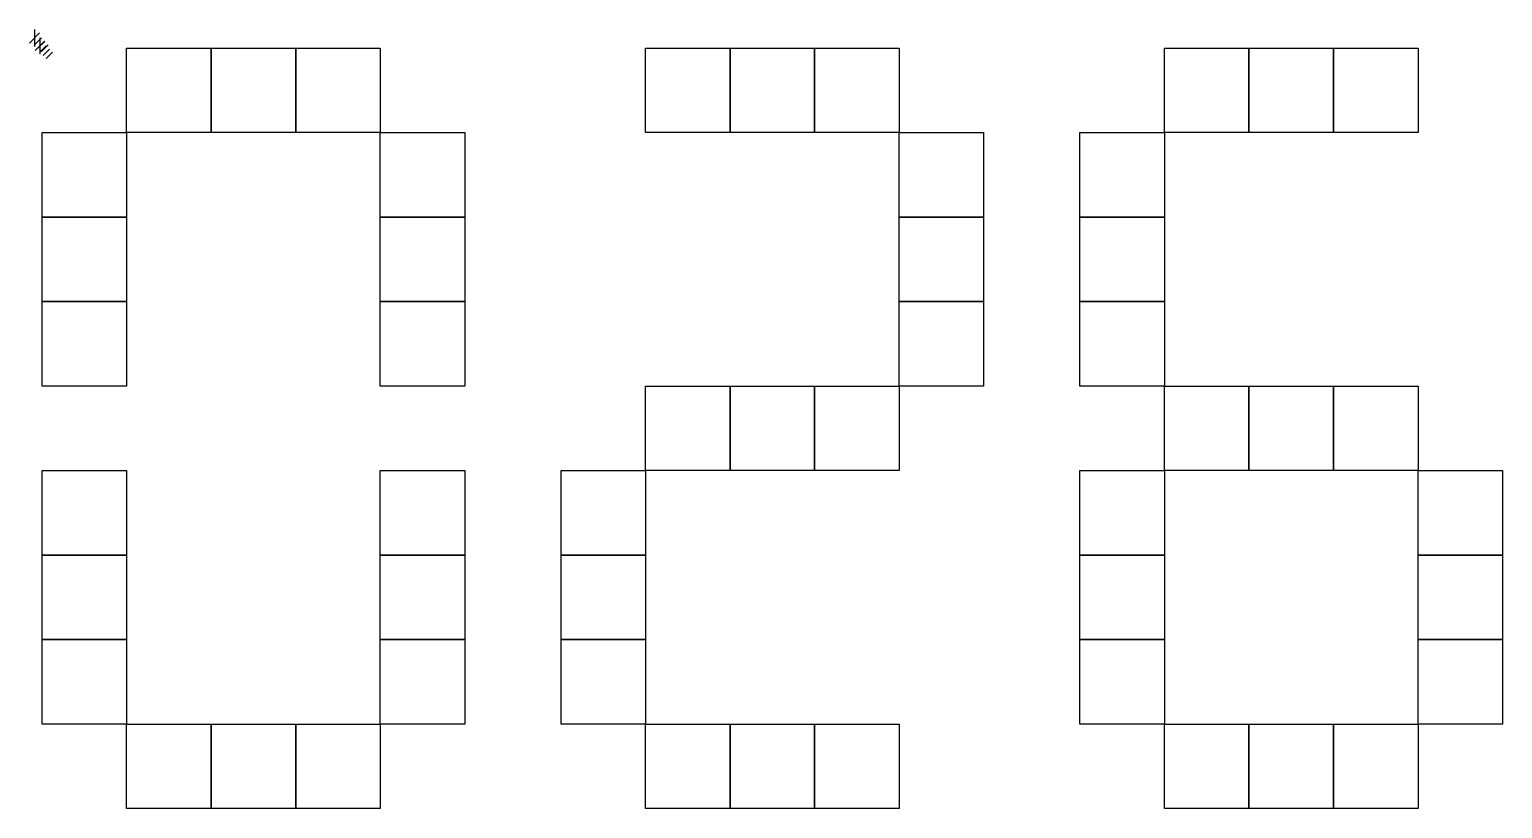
# Model space of a CAD drawing. Extents: x -1 to 229, y 7 to 128.
import ezdxf

# ---------------------------------------------------------------- set-up
doc = ezdxf.new("R2010")
doc.units = 0

msp = doc.modelspace()

# ---------------------------------------------------------------- linework, layer by layer
at = {"layer": 'Layer 1'}
for p, q in [((0.79375, 127.642), (-0.79375, 126.054)), ((0, 128.171), (0, 125.525)), ((1.05833, 126.848), (0, 125.78967)), ((1.57365, 126.353), (0.08757, 124.86668)), ((1.5875, 126.319), (0.52917, 125.26067)), ((0.83061, 126.848), (0.83061, 124.371)), ((1.82133, 125.61), (0.83061, 124.61929)), ((2.11666, 125.79), (1.05833, 124.73167)), ((2.31669, 125.115), (1.32597, 124.12428)), ((2.81204, 124.619), (1.82133, 123.62828)), ((14.3479, 125.259), (27.5138, 125.259)), ((14.3479, 112.092), (14.3479, 125.259)), ((27.5138, 125.259), (40.6802, 125.259)), ((27.5138, 112.092), (27.5138, 125.259)), ((27.5138, 125.259), (27.5138, 112.092)), ((40.6802, 125.259), (53.8461, 125.259)), ((40.6802, 112.092), (40.6802, 125.259)), ((40.6802, 125.259), (40.6802, 112.092)), ((53.8461, 125.259), (53.8461, 112.092)), ((95.1877, 125.259), (108.354, 125.259)), ((95.1877, 112.092), (95.1877, 125.259)), ((108.354, 125.259), (121.521, 125.259)), ((108.354, 112.092), (108.354, 125.259)), ((108.354, 125.259), (108.354, 112.092)), ((121.521, 125.259), (134.686, 125.259)), ((121.521, 112.092), (121.521, 125.259)), ((121.521, 125.259), (121.521, 112.092)), ((134.686, 125.259), (134.686, 112.092)), ((176.028, 125.259), (189.194, 125.259)), ((176.028, 112.092), (176.028, 125.259)), ((189.194, 125.259), (202.36, 125.259)), ((189.194, 112.092), (189.194, 125.259)), ((189.194, 125.259), (189.194, 112.092)), ((202.36, 125.259), (215.527, 125.259)), ((202.36, 112.092), (202.36, 125.259)), ((202.36, 125.259), (202.36, 112.092)), ((215.527, 125.259), (215.527, 112.092)), ((1.18171, 112.092), (14.3479, 112.092)), ((1.18171, 98.9266), (1.18171, 112.092)), ((14.3479, 112.092), (14.3479, 98.9266)), ((27.5138, 112.092), (14.3479, 112.092)), ((40.6802, 112.092), (27.5138, 112.092)), ((53.8461, 112.092), (40.6802, 112.092)), ((53.8461, 112.092), (67.0125, 112.092)), ((53.8461, 98.9266), (53.8461, 112.092)), ((67.0125, 112.092), (67.0125, 98.9266)), ((108.354, 112.092), (95.1877, 112.092)), ((121.521, 112.092), (108.354, 112.092)), ((134.686, 112.092), (121.521, 112.092)), ((134.686, 112.092), (147.852, 112.092)), ((134.686, 98.9266), (134.686, 112.092)), ((147.852, 112.092), (147.852, 98.9266)), ((162.862, 112.092), (176.028, 112.092)), ((162.862, 98.9266), (162.862, 112.092)), ((176.028, 112.092), (176.028, 98.9266)), ((189.194, 112.092), (176.028, 112.092)), ((202.36, 112.092), (189.194, 112.092)), ((215.527, 112.092), (202.36, 112.092)), ((1.18171, 98.9266), (14.3479, 98.9266)), ((1.18171, 85.7605), (1.18171, 98.9266)), ((14.3479, 98.9266), (1.18171, 98.9266)), ((14.3479, 98.9266), (14.3479, 85.7605)), ((53.8461, 98.9266), (67.0125, 98.9266)), ((53.8461, 85.7605), (53.8461, 98.9266)), ((67.0125, 98.9266), (53.8461, 98.9266)), ((67.0125, 98.9266), (67.0125, 85.7605)), ((134.686, 98.9266), (147.852, 98.9266)), ((134.686, 85.7605), (134.686, 98.9266)), ((147.852, 98.9266), (134.686, 98.9266)), ((147.852, 98.9266), (147.852, 85.7605)), ((162.862, 98.9266), (176.028, 98.9266)), ((162.862, 85.7605), (162.862, 98.9266)), ((176.028, 98.9266), (162.862, 98.9266)), ((176.028, 98.9266), (176.028, 85.7605)), ((1.18171, 85.7605), (14.3479, 85.7605)), ((1.18171, 72.5944), (1.18171, 85.7605)), ((14.3479, 85.7605), (1.18171, 85.7605)), ((14.3479, 85.7605), (14.3479, 72.5944)), ((53.8461, 85.7605), (67.0125, 85.7605)), ((53.8461, 72.5944), (53.8461, 85.7605)), ((67.0125, 85.7605), (53.8461, 85.7605)), ((67.0125, 85.7605), (67.0125, 72.5944)), ((134.686, 85.7605), (147.852, 85.7605)), ((134.686, 72.5944), (134.686, 85.7605)), ((147.852, 85.7605), (134.686, 85.7605)), ((147.852, 85.7605), (147.852, 72.5944)), ((162.862, 85.7605), (176.028, 85.7605)), ((162.862, 72.5944), (162.862, 85.7605)), ((176.028, 85.7605), (162.862, 85.7605)), ((176.028, 85.7605), (176.028, 72.5944)), ((14.3479, 72.5944), (1.18171, 72.5944)), ((67.0125, 72.5944), (53.8461, 72.5944)), ((95.1877, 72.5944), (108.354, 72.5944)), ((95.1877, 59.4282), (95.1877, 72.5944)), ((108.354, 72.5944), (121.521, 72.5944)), ((108.354, 59.4282), (108.354, 72.5944)), ((108.354, 72.5944), (108.354, 59.4282)), ((121.521, 72.5944), (134.686, 72.5944)), ((121.521, 59.4282), (121.521, 72.5944)), ((121.521, 72.5944), (121.521, 59.4282)), ((134.686, 72.5944), (134.686, 59.4282)), ((147.852, 72.5944), (134.686, 72.5944)), ((176.028, 72.5944), (162.862, 72.5944)), ((176.028, 72.5944), (189.194, 72.5944)), ((176.028, 59.4282), (176.028, 72.5944)), ((189.194, 72.5944), (202.36, 72.5944)), ((189.194, 59.4282), (189.194, 72.5944)), ((189.194, 72.5944), (189.194, 59.4282)), ((202.36, 72.5944), (215.527, 72.5944)), ((202.36, 59.4282), (202.36, 72.5944)), ((202.36, 72.5944), (202.36, 59.4282)), ((215.527, 72.5944), (215.527, 59.4282)), ((1.18171, 59.4282), (14.3479, 59.4282)), ((1.18171, 46.2621), (1.18171, 59.4282)), ((14.3479, 59.4282), (14.3479, 46.2621)), ((53.8461, 59.4282), (67.0125, 59.4282)), ((53.8461, 46.2621), (53.8461, 59.4282)), ((67.0125, 59.4282), (67.0125, 46.2621)), ((82.0219, 59.4282), (95.1877, 59.4282)), ((82.0219, 46.2621), (82.0219, 59.4282)), ((95.1877, 59.4282), (95.1877, 46.2621)), ((108.354, 59.4282), (95.1877, 59.4282)), ((121.521, 59.4282), (108.354, 59.4282)), ((134.686, 59.4282), (121.521, 59.4282)), ((162.862, 59.4282), (176.028, 59.4282)), ((162.862, 46.2621), (162.862, 59.4282)), ((176.028, 59.4282), (176.028, 46.2621)), ((189.194, 59.4282), (176.028, 59.4282)), ((202.36, 59.4282), (189.194, 59.4282)), ((215.527, 59.4282), (202.36, 59.4282)), ((215.527, 59.4282), (228.692, 59.4282)), ((215.527, 46.2621), (215.527, 59.4282)), ((228.692, 59.4282), (228.692, 46.2621)), ((1.18171, 46.2621), (14.3479, 46.2621)), ((1.18171, 33.095), (1.18171, 46.2621)), ((14.3479, 46.2621), (1.18171, 46.2621)), ((14.3479, 46.2621), (14.3479, 33.095)), ((53.8461, 46.2621), (67.0125, 46.2621)), ((53.8461, 33.095), (53.8461, 46.2621)), ((67.0125, 46.2621), (53.8461, 46.2621)), ((67.0125, 46.2621), (67.0125, 33.095)), ((82.0219, 46.2621), (95.1877, 46.2621)), ((82.0219, 33.095), (82.0219, 46.2621)), ((95.1877, 46.2621), (82.0219, 46.2621)), ((95.1877, 46.2621), (95.1877, 33.095)), ((162.862, 46.2621), (176.028, 46.2621)), ((162.862, 33.095), (162.862, 46.2621)), ((176.028, 46.2621), (162.862, 46.2621)), ((176.028, 46.2621), (176.028, 33.095)), ((215.527, 46.2621), (228.692, 46.2621)), ((215.527, 33.095), (215.527, 46.2621)), ((228.692, 46.2621), (215.527, 46.2621)), ((228.692, 46.2621), (228.692, 33.095)), ((1.18171, 33.095), (14.3479, 33.095)), ((1.18171, 19.9308), (1.18171, 33.095)), ((14.3479, 33.095), (1.18171, 33.095)), ((14.3479, 33.095), (14.3479, 19.9308)), ((53.8461, 33.095), (67.0125, 33.095)), ((53.8461, 19.9308), (53.8461, 33.095)), ((67.0125, 33.095), (53.8461, 33.095)), ((67.0125, 33.095), (67.0125, 19.9308)), ((82.0219, 33.095), (95.1877, 33.095)), ((82.0219, 19.9308), (82.0219, 33.095)), ((95.1877, 33.095), (82.0219, 33.095)), ((95.1877, 33.095), (95.1877, 19.9308)), ((162.862, 33.095), (176.028, 33.095)), ((162.862, 19.9308), (162.862, 33.095)), ((176.028, 33.095), (162.862, 33.095)), ((176.028, 33.095), (176.028, 19.9308)), ((215.527, 33.095), (228.692, 33.095)), ((215.527, 19.9308), (215.527, 33.095)), ((228.692, 33.095), (215.527, 33.095)), ((228.692, 33.095), (228.692, 19.9308)), ((14.3479, 19.9308), (1.18171, 19.9308)), ((14.3479, 19.9308), (27.5138, 19.9308)), ((14.3479, 6.76421), (14.3479, 19.9308)), ((27.5138, 19.9308), (40.6802, 19.9308)), ((27.5138, 6.76421), (27.5138, 19.9308)), ((27.5138, 19.9308), (27.5138, 6.76421)), ((40.6802, 19.9308), (53.8461, 19.9308)), ((40.6802, 6.76421), (40.6802, 19.9308)), ((40.6802, 19.9308), (40.6802, 6.76421)), ((53.8461, 19.9308), (53.8461, 6.76421)), ((67.0125, 19.9308), (53.8461, 19.9308)), ((95.1877, 19.9308), (82.0219, 19.9308)), ((95.1877, 19.9308), (108.354, 19.9308)), ((95.1877, 6.76421), (95.1877, 19.9308)), ((108.354, 19.9308), (121.521, 19.9308)), ((108.354, 6.76421), (108.354, 19.9308)), ((108.354, 19.9308), (108.354, 6.76421)), ((121.521, 19.9308), (134.686, 19.9308)), ((121.521, 6.76421), (121.521, 19.9308)), ((121.521, 19.9308), (121.521, 6.76421)), ((134.686, 19.9308), (134.686, 6.76421)), ((176.028, 19.9308), (162.862, 19.9308)), ((176.028, 19.9308), (189.194, 19.9308)), ((176.028, 6.76421), (176.028, 19.9308)), ((189.194, 19.9308), (202.36, 19.9308)), ((189.194, 6.76421), (189.194, 19.9308)), ((189.194, 19.9308), (189.194, 6.76421)), ((202.36, 19.9308), (215.527, 19.9308)), ((202.36, 6.76421), (202.36, 19.9308)), ((202.36, 19.9308), (202.36, 6.76421)), ((215.527, 19.9308), (215.527, 6.76421)), ((228.692, 19.9308), (215.527, 19.9308)), ((27.5138, 6.76421), (14.3479, 6.76421)), ((40.6802, 6.76421), (27.5138, 6.76421)), ((53.8461, 6.76421), (40.6802, 6.76421)), ((108.354, 6.76421), (95.1877, 6.76421)), ((121.521, 6.76421), (108.354, 6.76421)), ((134.686, 6.76421), (121.521, 6.76421)), ((189.194, 6.76421), (176.028, 6.76421)), ((202.36, 6.76421), (189.194, 6.76421)), ((215.527, 6.76421), (202.36, 6.76421))]:
    msp.add_line(p, q, dxfattribs=at)

doc.saveas('drawing.dxf')
